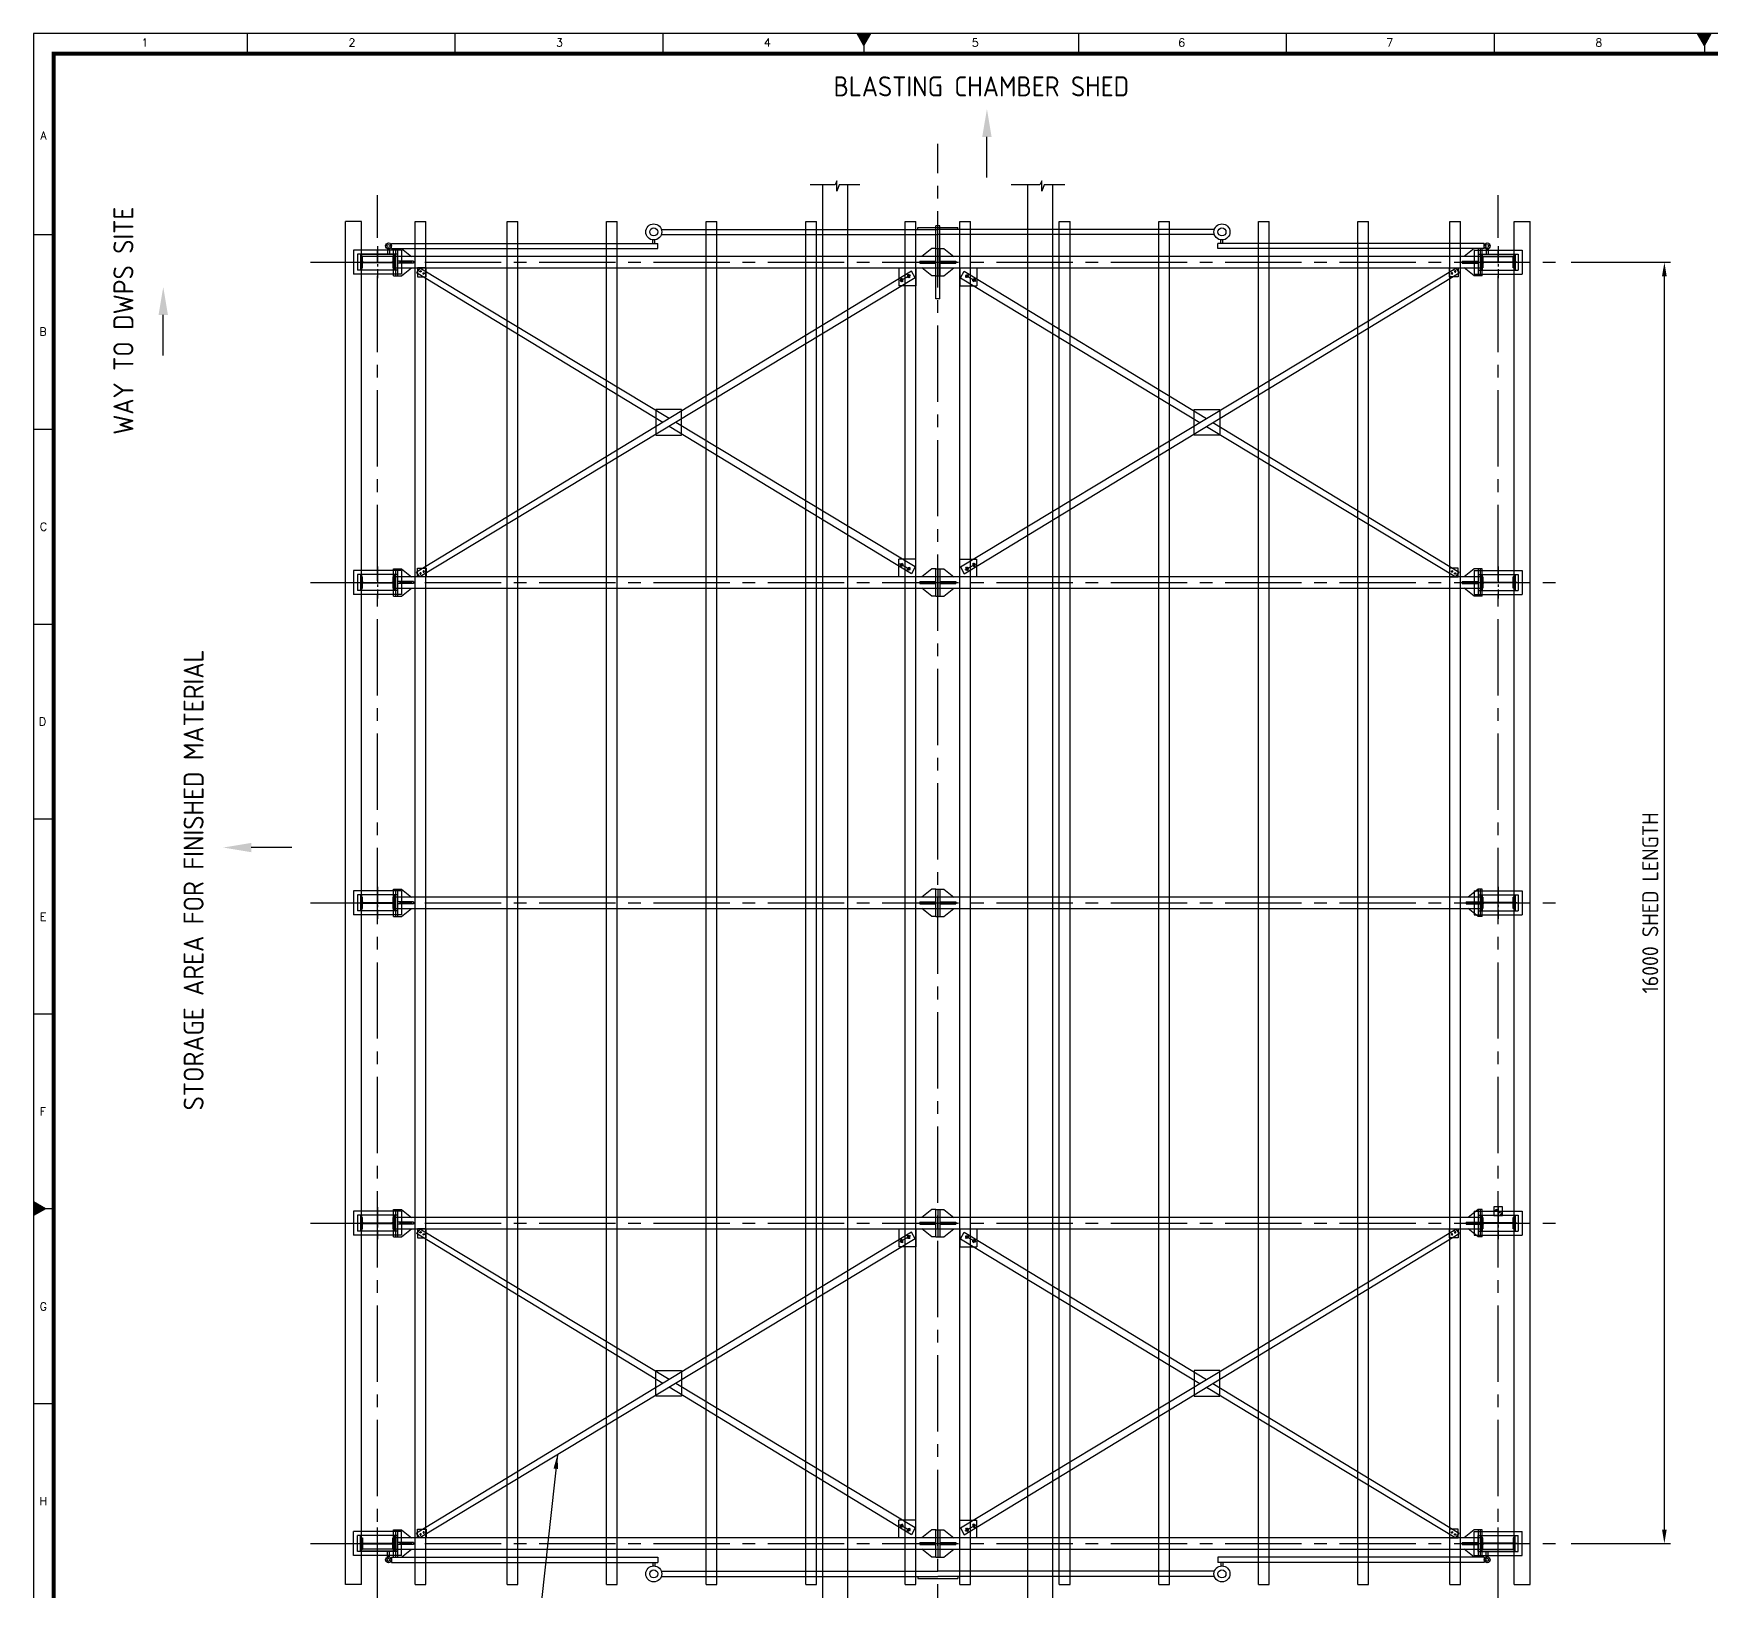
# Model space of a CAD drawing. Header units: millimetres. Extents: x -66 to 3621, y -1 to 3307.
# Drawn here: x 2783.7 to 3202.9, y 2915.2 to 3304.3 of the extents above; entities that cross this region are included whole.
import ezdxf
from ezdxf.enums import TextEntityAlignment as Align

# ---------------------------------------------------------------- set-up
doc = ezdxf.new("R2010")
doc.units = ezdxf.units.MM
doc.linetypes.add('CENTER2', pattern=[28.575, 19.05, -3.175, 3.175, -3.175])
doc.linetypes.add('DASHED2', pattern=[9.525, 6.35, -3.175])
for name, color, linetype in [('BORDER', 6, 'Continuous'), ('MAIN-1', 7, 'Continuous'), ('MAIN-2', 7, 'Continuous')]:
    doc.layers.add(name, color=color, linetype=linetype)
doc.styles.add('ACISOTS', font='isocp.shx')
doc.styles.add('ROMANS', font='romans.shx', dxfattribs={"width": 0.8})
doc.styles.get("Standard").update_dxf_attribs({"font": 'arial.ttf'})
doc.dimstyles.new('ISO-25', dxfattribs={"dimtxt": 4, "dimasz": 3.5, "dimexe": 1.5, "dimexo": 1.5, "dimgap": 1.5, "dimtad": 1, "dimtxsty": 'Standard', "dimcen": 0, "dimadec": 0, "dimazin": 0, "dimtfac": 1, "dimtmove": 0, "dimatfit": 3, "dimfxl": 1, "dimarcsym": 0})

# ---------------------------------------------------------------- blocks, each defined once
blk = doc.blocks.new('A$7E964123B22159')
for p, q in [((0, 432), (142, 432)), ((0, 432), (0, 423)), ((0, 423), (58, 423)), ((84, 423), (142, 423)), ((142, 432), (142, 423)), ((68, 413), (68, 53)), ((74, 413), (74, 53)), ((58, 42), (0, 42)), ((0, 42), (0, 34)), ((142, 34), (0, 34)), ((142, 42), (84, 42)), ((142, 42), (142, 34))]:
    blk.add_line(p, q)
at = {"color": 3, "linetype": 'CENTER2', "ltscale": 0.5}
blk.add_line((71, 465), (71, 0), dxfattribs=at)
at = {"extrusion": (0, 0, -1)}
for centre, start, end in [((-58, 413), 90, 180), ((-84, 53), 270, 0)]:
    blk.add_arc(centre, 10.2, start, end, dxfattribs=at)
for centre, start, end in [((84, 413), 90, 180), ((58, 53), 270, 0)]:
    blk.add_arc(centre, 10.2, start, end)
blk = doc.blocks.new('A$7E96C11A1D26A')
at = {"color": 6}
for p, q in [((60, 35), (0, 35)), ((0, 35), (0, 5)), ((60, 35), (60, 5)), ((60, 5), (0, 5))]:
    blk.add_line(p, q, dxfattribs=at)
for p, q in [((55, 30), (5, 30)), ((5, 30), (5, 10)), ((8.5, 30), (8.5, 10)), ((10.1, 30), (10.1, 10)), ((49.9, 30), (49.9, 10)), ((51.5, 30), (51.5, 10)), ((55, 30), (55, 10)), ((55, 10), (5, 10))]:
    blk.add_line(p, q)
at = {"color": 3, "linetype": 'CENTER2'}
blk.add_line((30, 40), (30, 0), dxfattribs=at)
at = {"xscale": 0.1, "yscale": 0.1, "zscale": 0.1, "rotation": 90}
blk.add_blockref('A$7E964123B22159', (53.3, 12.9), dxfattribs=at)
blk = doc.blocks.new('A$7E966B1D25363')
at = {"layer": 'MAIN-1'}
for p, q in [((0.1, 1.6), (0, 1.5)), ((0, 1.5), (0.1, 1.4)), ((0.2, 1.8), (0.1, 1.8)), ((0.1, 1.8), (0.1, 1.7)), ((0.1, 1.7), (0.1, 1.6)), ((0.1, 1.4), (0.1, 1.3)), ((0.1, 1.3), (0.1, 1.2)), ((0.1, 1.2), (0.2, 1.2)), ((0.3, 2), (0.2, 1.9)), ((0.2, 1.9), (0.2, 1.8)), ((0.2, 1.2), (0.2, 1.1)), ((0.2, 1.1), (0.3, 1)), ((0.4, 2.1), (0.3, 2.1)), ((0.3, 2.1), (0.3, 2)), ((0.3, 1), (0.3, 0.9)), ((0.3, 0.9), (0.4, 0.9)), ((0.5, 2.3), (0.4, 2.2)), ((0.4, 2.2), (0.4, 2.1)), ((0.4, 0.9), (0.4, 0.8)), ((0.4, 0.8), (0.5, 0.7)), ((0.6, 2.5), (0.5, 2.4)), ((0.5, 2.4), (0.5, 2.4)), ((0.5, 2.4), (0.5, 2.3)), ((0.5, 0.7), (0.5, 0.6)), ((0.5, 0.6), (0.5, 0.6)), ((0.5, 0.6), (0.6, 0.5)), ((0.7, 2.7), (0.6, 2.6)), ((0.6, 2.6), (0.6, 2.5)), ((0.6, 0.5), (0.6, 0.4)), ((0.6, 0.4), (0.7, 0.3)), ((0.8, 2.8), (0.7, 2.7)), ((0.7, 2.7), (0.7, 2.7)), ((0.7, 0.3), (0.7, 0.3)), ((0.7, 0.3), (0.8, 0.2)), ((0.9, 3), (0.8, 2.9)), ((0.8, 2.9), (0.8, 2.8)), ((0.8, 0.2), (0.8, 0.1)), ((0.8, 0.1), (0.9, 0)), ((1, 3), (0.9, 3)), ((0.9, 0), (1, 0)), ((1.1, 3), (1, 3)), ((1, 0), (1.1, 0)), ((1.2, 3), (1.1, 3)), ((1.1, 0), (1.2, 0)), ((1.3, 3), (1.2, 3)), ((1.2, 0), (1.3, 0)), ((1.4, 3), (1.3, 3)), ((1.3, 3), (1.3, 3)), ((1.3, 0), (1.3, 0)), ((1.3, 0), (1.4, 0)), ((1.5, 3), (1.4, 3)), ((1.4, 0), (1.5, 0)), ((1.6, 3), (1.5, 3)), ((1.5, 0), (1.6, 0)), ((1.7, 3), (1.6, 3)), ((1.6, 0), (1.7, 0)), ((1.8, 3), (1.7, 3)), ((1.7, 0), (1.8, 0)), ((1.9, 3), (1.8, 3)), ((1.8, 0), (1.9, 0)), ((2, 3), (1.9, 3)), ((1.9, 3), (1.9, 3)), ((1.9, 0), (1.9, 0)), ((1.9, 0), (2, 0)), ((2.1, 3), (2, 3)), ((2, 0), (2.1, 0)), ((2.2, 3), (2.1, 3)), ((2.1, 0), (2.2, 0)), ((2.3, 3), (2.2, 3)), ((2.2, 0), (2.3, 0)), ((2.4, 3), (2.3, 3)), ((2.3, 0), (2.4, 0)), ((2.5, 3), (2.4, 3)), ((2.4, 0), (2.5, 0)), ((2.6, 3), (2.5, 3)), ((2.5, 0), (2.6, 0)), ((2.6, 2.9), (2.6, 3)), ((2.7, 2.8), (2.6, 2.9)), ((2.6, 0.1), (2.7, 0.2)), ((2.6, 0), (2.6, 0.1)), ((2.7, 2.7), (2.7, 2.8)), ((2.8, 2.7), (2.7, 2.7)), ((2.7, 0.2), (2.7, 0.3)), ((2.7, 0.3), (2.8, 0.3)), ((2.8, 2.6), (2.8, 2.7)), ((2.9, 2.5), (2.8, 2.6)), ((2.8, 0.4), (2.9, 0.5)), ((2.8, 0.3), (2.8, 0.4)), ((2.9, 2.4), (2.9, 2.5)), ((3, 2.4), (2.9, 2.4)), ((2.9, 0.5), (2.9, 0.6)), ((2.9, 0.6), (3, 0.6)), ((3, 2.3), (3, 2.4)), ((3.1, 2.2), (3, 2.3)), ((3, 0.7), (3.1, 0.8)), ((3, 0.6), (3, 0.7)), ((3.1, 2.1), (3.1, 2.2)), ((3.2, 2), (3.1, 2.1)), ((3.1, 2.1), (3.1, 2.1)), ((3.1, 0.9), (3.2, 1)), ((3.1, 0.8), (3.1, 0.9)), ((3.1, 0.9), (3.1, 0.9)), ((3.2, 1.9), (3.2, 2)), ((3.3, 1.8), (3.2, 1.9)), ((3.2, 1.1), (3.3, 1.2)), ((3.2, 1), (3.2, 1.1)), ((3.4, 1.7), (3.3, 1.8)), ((3.3, 1.8), (3.3, 1.8)), ((3.3, 1.2), (3.4, 1.3)), ((3.3, 1.2), (3.3, 1.2)), ((3.4, 1.6), (3.4, 1.7)), ((3.5, 1.5), (3.4, 1.6)), ((3.4, 1.4), (3.5, 1.5)), ((3.4, 1.3), (3.4, 1.4))]:
    blk.add_line(p, q, dxfattribs=at)
for radius, start, end in [(1.37, 0, 180), (1.37, 180, 0), (1, 0, 180), (1, 180, 0), (0.865, 0, 180), (0.865, 180, 0)]:
    blk.add_arc((1.7, 1.5), radius, start, end, dxfattribs=at)
at = {"layer": 'MAIN-2'}
for p, q in [((0, 1.5), (0, 1.5)), ((0.9, 3), (0.9, 3)), ((0.9, 0), (0.9, 0)), ((2.6, 3), (2.6, 3)), ((2.6, 0), (2.6, 0)), ((3.5, 1.5), (3.5, 1.5))]:
    blk.add_line(p, q, dxfattribs=at)
for radius, start, end in [(1.37, 0, 180), (1.37, 180, 0), (1, 0, 180), (1, 180, 0)]:
    blk.add_arc((1.7, 1.5), radius, start, end, dxfattribs=at)
blk = doc.blocks.new('*D5909')
at = {"color": 0, "lineweight": -2}
for p, q in [((3167.89, 3247.21), (3192.67, 3247.21)), ((3191.17, 2930.71), (3191.17, 3243.71)), ((3167.89, 2927.21), (3192.67, 2927.21))]:
    blk.add_line(p, q, dxfattribs=at)
at = {"color": 0}
for points in [[(3191.75, 3243.71), (3190.58, 3243.71), (3191.17, 3247.21)], [(3190.58, 2930.71), (3191.75, 2930.71), (3191.17, 2927.21)]]:
    blk.add_solid(points, dxfattribs=at)
at = {"layer": 'Defpoints', "color": 0}
for p in [(3166.39, 3247.21), (3191.17, 3247.21), (3166.39, 2927.21)]:
    blk.add_point(p, dxfattribs=at)
at = {"color": 0, "insert": (3187.64, 3087.21), "char_height": 4, "attachment_point": 5, "rotation": 90, "style": 'ACISOTS'}
blk.add_mtext('16000 SHED LENGTH', dxfattribs=at)
blk = doc.blocks.new('A$7E96D10181D398')
blk.add_line((1.17, 0), (1.17, 10.14))
blk.add_solid([(0, 10.14), (2.33, 10.14), (1.17, 17.14)])
blk = doc.blocks.new('A1B')
at = {"layer": 'BORDER', "color": 1}
for p, q in [((56.44, 585), (56.44, 590)), ((56.44, 585), (56.44, 590)), ((108.38, 585), (108.38, 590)), ((108.38, 585), (108.38, 590)), ((160.31, 585), (160.31, 590)), ((160.31, 585), (160.31, 590)), ((264.19, 585), (264.19, 590)), ((316.12, 585), (316.12, 590)), ((368.06, 585), (368.06, 590)), ((3, 539.83), (8, 539.83)), ((3, 491.17), (8, 491.17)), ((3, 442.5), (8, 442.5)), ((3, 393.84), (8, 393.84)), ((3, 345.17), (8, 345.17)), ((3, 247.84), (8, 247.84))]:
    blk.add_line(p, q, dxfattribs=at)
at = {"layer": 'BORDER'}
for p, q in [((210.5, 587), (208.77, 590)), ((210.5, 590), (210.5, 585)), ((210.5, 587), (212.23, 590)), ((210.5, 588), (210.5, 585)), ((210.5, 588), (210.5, 585)), ((420.5, 587), (418.77, 590)), ((420.5, 590), (420.5, 585)), ((420.5, 587), (422.23, 590)), ((420.5, 588), (420.5, 585)), ((6, 296.5), (3, 298.23)), ((8, 296.5), (3, 296.5)), ((6, 296.5), (3, 294.77))]:
    blk.add_line(p, q, dxfattribs=at)
blk.add_lwpolyline([(837, 3), (837, 590), (3, 590), (3, 3)], close=True, dxfattribs=at)
at = {"layer": 'BORDER', "const_width": 1}
blk.add_lwpolyline([(8, 8), (832, 8), (832, 585), (8, 585)], close=True, dxfattribs=at)
at = {"layer": 'BORDER'}
for points in [[(212.23, 590), (208.77, 590), (210.5, 587)], [(422.23, 590), (418.77, 590), (420.5, 587)], [(3, 298.23), (3, 294.77), (6, 296.5)]]:
    blk.add_solid(points, dxfattribs=at)
at = {"layer": 'BORDER', "color": 1, "style": 'ROMANS'}
for s, p in [('1', (30.81, 586.75)), ('2', (82.56, 586.75)), ('3', (134.41, 586.75)), ('4', (186.37, 586.75)), ('5', (238.32, 586.75)), ('6', (289.89, 586.75)), ('7', (341.88, 586.75)), ('8', (394.13, 586.75)), ('A', (5.48, 563.52)), ('B', (5.35, 514.55)), ('C', (5.49, 465.84)), ('D', (5.25, 417.17)), ('E', (5.39, 368.4)), ('F', (5.34, 319.81)), ('G', (5.44, 271.07)), ('H', (5.43, 222.46))]:
    blk.add_text(s, height=2, dxfattribs=at).set_placement(p, align=Align.CENTER)

msp = doc.modelspace()

# ---------------------------------------------------------------- linework, layer by layer
at = {"linetype": 'CENTER2'}
for p, q in [((3009.62364, 2898.02211), (3009.62364, 3276.76078)), ((2869.62364, 2910.43834), (2869.62364, 3263.97936)), ((3149.62364, 2910.43834), (3149.62364, 3263.97936)), ((2852.85313, 3247.20885), (3166.39415, 3247.20885)), ((2878.60364, 3247.45885), (2874.60364, 3247.45885)), ((2878.60364, 3246.95885), (2874.60364, 3246.95885)), ((3005.12364, 3247.45885), (3009.12364, 3247.45885)), ((3005.12364, 3246.95885), (3009.12364, 3246.95885)), ((3010.12364, 3247.45885), (3014.12364, 3247.45885)), ((3010.12364, 3246.95885), (3014.12364, 3246.95885)), ((3140.64364, 3247.45885), (3144.64364, 3247.45885)), ((3140.64364, 3246.95885), (3144.64364, 3246.95885)), ((2852.85313, 3167.20885), (3166.39415, 3167.20885)), ((2878.60364, 3167.45885), (2874.60364, 3167.45885)), ((2878.60364, 3166.95885), (2874.60364, 3166.95885)), ((3005.12364, 3167.45885), (3009.12364, 3167.45885)), ((3005.12364, 3166.95885), (3009.12364, 3166.95885)), ((3010.12364, 3167.45885), (3014.12364, 3167.45885)), ((3010.12364, 3166.95885), (3014.12364, 3166.95885)), ((3140.64364, 3167.45885), (3144.64364, 3167.45885)), ((3140.64364, 3166.95885), (3144.64364, 3166.95885)), ((2852.85313, 3087.20885), (3166.39415, 3087.20885)), ((2878.60364, 3087.45885), (2874.60364, 3087.45885)), ((2878.60364, 3086.95885), (2874.60364, 3086.95885)), ((3005.12364, 3087.45885), (3009.12364, 3087.45885)), ((3005.12364, 3086.95885), (3009.12364, 3086.95885)), ((3010.12364, 3087.45885), (3014.12364, 3087.45885)), ((3010.12364, 3086.95885), (3014.12364, 3086.95885)), ((3141.64364, 3087.45885), (3145.64364, 3087.45885)), ((3141.64364, 3086.95885), (3145.64364, 3086.95885)), ((2852.85313, 3007.20885), (3166.39415, 3007.20885)), ((2878.60364, 3007.45885), (2874.60364, 3007.45885)), ((2878.60364, 3006.95885), (2874.60364, 3006.95885)), ((3005.12364, 3007.45885), (3009.12364, 3007.45885)), ((3005.12364, 3006.95885), (3009.12364, 3006.95885)), ((3010.12364, 3007.45885), (3014.12364, 3007.45885)), ((3010.12364, 3006.95885), (3014.12364, 3006.95885)), ((3141.64364, 3007.45885), (3145.64364, 3007.45885)), ((3141.64364, 3006.95885), (3145.64364, 3006.95885)), ((2852.85313, 2927.20885), (3166.39415, 2927.20885)), ((2878.60364, 2927.45885), (2874.60364, 2927.45885)), ((2878.60364, 2926.95885), (2874.60364, 2926.95885)), ((3005.12364, 2927.45885), (3009.12364, 2927.45885)), ((3005.12364, 2926.95885), (3009.12364, 2926.95885)), ((3010.12364, 2927.45885), (3014.12364, 2927.45885)), ((3010.12364, 2926.95885), (3014.12364, 2926.95885)), ((3140.64364, 2927.45885), (3144.64364, 2927.45885)), ((3140.64364, 2926.95885), (3144.64364, 2926.95885))]:
    msp.add_line(p, q, dxfattribs=at)
at = {"color": 6}
for p, q in [((2980.92364, 2898.66768), (2980.92364, 3266.51132)), ((2987.12364, 2898.66768), (2987.12364, 3266.51132)), ((3032.12364, 2898.60768), (3032.12364, 3266.51132)), ((3038.32364, 2898.66768), (3038.32364, 3266.51132))]:
    msp.add_line(p, q, dxfattribs=at)
for p, q in [((2861.64364, 2916.98405), (2861.64364, 3257.43365)), ((2865.64364, 3257.43365), (2861.64364, 3257.43365)), ((2865.64364, 2916.98405), (2865.64364, 3257.43365)), ((2878.99778, 2916.98405), (2878.99778, 3257.43365)), ((2878.99778, 3257.43365), (2881.66846, 3257.43365)), ((2881.66846, 2916.98405), (2881.66846, 3257.43365)), ((2901.97305, 2916.98405), (2901.97305, 3257.43365)), ((2901.97305, 3257.43365), (2904.64373, 3257.43365)), ((2904.64373, 2916.98405), (2904.64373, 3257.43365)), ((2926.84922, 2916.98405), (2926.84922, 3257.43365)), ((2926.84922, 3257.43365), (2929.5199, 3257.43365)), ((2929.5199, 2916.98405), (2929.5199, 3257.43365)), ((2940.51616, 3255.43365), (3009.62364, 3255.43365)), ((2940.51616, 3254.14005), (3009.62364, 3254.14005)), ((2951.72546, 2916.98405), (2951.72546, 3257.43365)), ((2951.72546, 3257.43365), (2954.39614, 3257.43365)), ((2954.39614, 2916.98405), (2954.39614, 3257.43365)), ((2976.60155, 2916.98405), (2976.60155, 3257.43365)), ((2976.60155, 3257.43365), (2979.27223, 3257.43365)), ((2979.27223, 2916.98405), (2979.27223, 3257.43365)), ((3001.47772, 2916.98405), (3001.47772, 3257.43365)), ((3001.47772, 3257.43365), (3004.1484, 3257.43365)), ((3004.1484, 2916.98405), (3004.1484, 3257.43365)), ((3004.62364, 3255.93365), (3014.62364, 3255.93365)), ((3004.62364, 3255.43365), (3004.62364, 3255.93365)), ((3009.12364, 3238.11885), (3009.12364, 3256.29885)), ((3010.12364, 3256.29885), (3009.12364, 3256.29885)), ((3078.73111, 3255.43365), (3009.62364, 3255.43365)), ((3078.73111, 3254.14005), (3009.62364, 3254.14005)), ((3010.12364, 3238.11885), (3010.12364, 3256.29885)), ((3014.62364, 3255.43365), (3014.62364, 3255.93365)), ((3015.09887, 2916.98405), (3015.09887, 3257.43365)), ((3015.09887, 3257.43365), (3017.76955, 3257.43365)), ((3017.76955, 2916.98405), (3017.76955, 3257.43365)), ((3039.97504, 2916.98405), (3039.97504, 3257.43365)), ((3039.97504, 3257.43365), (3042.64572, 3257.43365)), ((3042.64572, 2916.98405), (3042.64572, 3257.43365)), ((3064.85113, 2916.98405), (3064.85113, 3257.43365)), ((3064.85113, 3257.43365), (3067.52181, 3257.43365)), ((3067.52181, 2916.98405), (3067.52181, 3257.43365)), ((3089.72737, 2916.98405), (3089.72737, 3257.43365)), ((3089.72737, 3257.43365), (3092.39805, 3257.43365)), ((3092.39805, 2916.98405), (3092.39805, 3257.43365)), ((3114.60354, 2916.98405), (3114.60354, 3257.43365)), ((3114.60354, 3257.43365), (3117.27422, 3257.43365)), ((3117.27422, 2916.98405), (3117.27422, 3257.43365)), ((3137.57881, 2916.98405), (3137.57881, 3257.43365)), ((3137.57881, 3257.43365), (3140.24949, 3257.43365)), ((3140.24949, 2916.98405), (3140.24949, 3257.43365)), ((3153.60364, 2916.98405), (3153.60364, 3257.43365)), ((3153.60364, 3257.43365), (3157.60364, 3257.43365)), ((3157.60364, 2916.98405), (3157.60364, 3257.43365)), ((2872.10364, 3250.53685), (2872.10364, 3249.12685)), ((2872.60364, 3250.53685), (2872.10364, 3250.53685)), ((2872.60364, 3250.53685), (2872.60364, 3249.12685)), ((2873.10364, 3251.93365), (2939.62364, 3251.93365)), ((2873.10364, 3250.64005), (2873.10364, 3251.93365)), ((2873.10364, 3250.64005), (2939.62364, 3250.64005)), ((2873.60364, 3243.79085), (2873.60364, 3250.62685)), ((2873.60364, 3250.62685), (2874.60364, 3250.62685)), ((2874.10364, 3250.62685), (2874.10364, 3243.79085)), ((2874.60364, 3250.62685), (2874.60364, 3243.79085)), ((2874.60364, 3250.62685), (2875.60364, 3250.62685)), ((2875.60364, 3250.62685), (2878.08502, 3248.62685)), ((2938.37364, 3251.93365), (2938.37364, 3252.80253)), ((2938.87364, 3251.93365), (2938.87364, 3252.80253)), ((2939.62364, 3250.64005), (2939.62364, 3251.93365)), ((3008.12364, 3250.62685), (3005.64225, 3248.62685)), ((3009.12364, 3250.62685), (3008.12364, 3250.62685)), ((3009.12364, 3243.79085), (3009.12364, 3250.62685)), ((3009.12364, 3250.62685), (3010.12364, 3250.62685)), ((3009.62364, 3241.01355), (3009.62364, 3253.40415)), ((3009.62364, 3250.62685), (3009.62364, 3243.79085)), ((3010.12364, 3250.62685), (3010.12364, 3243.79085)), ((3010.12364, 3250.62685), (3011.12364, 3250.62685)), ((3011.12364, 3250.62685), (3013.60502, 3248.62685)), ((3079.62364, 3250.64005), (3079.62364, 3251.93365)), ((3146.14364, 3251.93365), (3079.62364, 3251.93365)), ((3146.14364, 3250.64005), (3079.62364, 3250.64005)), ((3080.37364, 3251.93365), (3080.37364, 3252.80253)), ((3080.87364, 3251.93365), (3080.87364, 3252.80253)), ((3143.64364, 3250.62685), (3141.16225, 3248.62685)), ((3144.64364, 3250.62685), (3143.64364, 3250.62685)), ((3145.64364, 3250.62685), (3144.64364, 3250.62685)), ((3144.64364, 3250.62685), (3144.64364, 3243.79085)), ((3145.14364, 3250.62685), (3145.14364, 3243.79085)), ((3145.64364, 3243.79085), (3145.64364, 3250.62685)), ((3146.14364, 3250.64005), (3146.14364, 3251.93365)), ((3146.64364, 3250.53685), (3146.64364, 3249.12685)), ((3146.64364, 3250.53685), (3147.14364, 3250.53685)), ((3147.14364, 3250.53685), (3147.14364, 3249.12685)), ((2873.60364, 3249.12685), (2865.64364, 3249.12685)), ((2873.60364, 3248.62685), (2865.64364, 3248.62685)), ((3145.64364, 3248.62685), (2873.60364, 3248.62685)), ((2873.60364, 3245.79085), (3145.64364, 3245.79085)), ((2875.60364, 3243.79085), (2878.08502, 3245.79085)), ((2878.60364, 3247.45885), (2878.60364, 3246.95885)), ((2880.19261, 3245.759), (2879.35007, 3244.60292)), ((2942.5043, 3208.19055), (2880.19261, 3245.759)), ((2999.90942, 3245.79085), (2999.90942, 3241.35085)), ((3005.12364, 3247.45885), (3005.12364, 3246.95885)), ((3008.12364, 3243.79085), (3005.64225, 3245.79085)), ((3011.12364, 3243.79085), (3013.60502, 3245.79085)), ((3014.12364, 3247.45885), (3014.12364, 3246.95885)), ((3015.25201, 3171.11693), (3139.05466, 3245.759)), ((3019.33785, 3245.79085), (3019.33785, 3241.35085)), ((3139.05466, 3245.759), (3139.8972, 3244.60292)), ((3140.64364, 3247.45885), (3140.64364, 3246.95885)), ((3143.64364, 3243.79085), (3141.16225, 3245.79085)), ((3145.64364, 3249.12685), (3153.60364, 3249.12685)), ((3145.64364, 3248.62685), (3153.60364, 3248.62685)), ((2873.60364, 3243.79085), (2874.60364, 3243.79085)), ((2874.60364, 3243.79085), (2875.60364, 3243.79085)), ((3003.07303, 3244.99524), (2879.35007, 3169.81477)), ((2940.88874, 3207.20885), (2879.35007, 3244.60292)), ((2880.17457, 3244.75903), (2880.54732, 3245.13178)), ((2880.17457, 3244.75903), (2880.54732, 3245.13178)), ((3003.99526, 3243.30076), (2880.19261, 3168.65869)), ((2880.95482, 3244.24629), (2881.32757, 3244.61905)), ((2880.95482, 3244.24629), (2881.32757, 3244.61905)), ((3001.32364, 3241.35085), (2999.90942, 3241.35085)), ((3002.78248, 3244.02459), (3000.12397, 3242.5209)), ((3000.32328, 3243.23926), (3000.84233, 3242.32158)), ((3001.95088, 3244.13781), (3002.69639, 3243.39231)), ((3003.99526, 3243.30076), (3003.07303, 3244.99524)), ((3009.12364, 3243.79085), (3008.12364, 3243.79085)), ((3009.12364, 3243.79085), (3010.12364, 3243.79085)), ((3010.12364, 3243.79085), (3011.12364, 3243.79085)), ((3015.25201, 3243.30076), (3016.17424, 3244.99524)), ((3015.25201, 3243.30076), (3075.1147, 3207.20885)), ((3016.17424, 3244.99524), (3076.74297, 3208.19055)), ((3016.17424, 3169.42245), (3139.8972, 3244.60292)), ((3016.4648, 3244.02459), (3019.1233, 3242.5209)), ((3017.29639, 3244.13781), (3016.55088, 3243.39231)), ((3017.92364, 3241.35085), (3019.33785, 3241.35085)), ((3018.92399, 3243.23926), (3018.40494, 3242.32158)), ((3138.29245, 3244.24629), (3137.9197, 3244.61905)), ((3138.29245, 3244.24629), (3137.9197, 3244.61905)), ((3139.0727, 3244.75903), (3138.69995, 3245.13178)), ((3139.0727, 3244.75903), (3138.69995, 3245.13178)), ((3144.64364, 3243.79085), (3143.64364, 3243.79085)), ((3145.64364, 3243.79085), (3144.64364, 3243.79085)), ((3010.12364, 3238.11885), (3009.12364, 3238.11885)), ((3003.07303, 3169.42245), (2942.5043, 3206.22715)), ((3003.99526, 3171.11693), (2944.13257, 3207.20885)), ((3076.74297, 3206.22715), (3139.05466, 3168.65869)), ((3078.35853, 3207.20885), (3139.8972, 3169.81477)), ((2873.60364, 3163.79085), (2873.60364, 3170.62685)), ((2873.60364, 3170.62685), (2874.60364, 3170.62685)), ((2874.10364, 3170.62685), (2874.10364, 3163.79085)), ((2874.60364, 3170.62685), (2874.60364, 3163.79085)), ((2874.60364, 3170.62685), (2875.60364, 3170.62685)), ((2875.60364, 3170.62685), (2878.08502, 3168.62685)), ((2880.19261, 3168.65869), (2879.35007, 3169.81477)), ((2880.95482, 3170.1714), (2881.32757, 3169.79865)), ((2880.95482, 3170.1714), (2881.32757, 3169.79865)), ((2999.90942, 3168.62685), (2999.90942, 3173.06685)), ((3001.32364, 3173.06685), (2999.90942, 3173.06685)), ((3002.78248, 3170.39311), (3000.12397, 3171.8968)), ((3000.32328, 3171.17843), (3000.84233, 3172.09611)), ((3001.95088, 3170.27988), (3002.69639, 3171.02539)), ((3003.99526, 3171.11693), (3003.07303, 3169.42245)), ((3008.12364, 3170.62685), (3005.64225, 3168.62685)), ((3009.12364, 3170.62685), (3008.12364, 3170.62685)), ((3009.12364, 3163.79085), (3009.12364, 3170.62685)), ((3009.12364, 3170.62685), (3010.12364, 3170.62685)), ((3009.62364, 3170.62685), (3009.62364, 3163.79085)), ((3010.12364, 3170.62685), (3010.12364, 3163.79085)), ((3010.12364, 3170.62685), (3011.12364, 3170.62685)), ((3011.12364, 3170.62685), (3013.60502, 3168.62685)), ((3015.25201, 3171.11693), (3016.17424, 3169.42245)), ((3016.4648, 3170.39311), (3019.1233, 3171.8968)), ((3017.29639, 3170.27988), (3016.55088, 3171.02539)), ((3017.92364, 3173.06685), (3019.33785, 3173.06685)), ((3018.92399, 3171.17843), (3018.40494, 3172.09611)), ((3019.33785, 3168.62685), (3019.33785, 3173.06685)), ((3138.29245, 3170.1714), (3137.9197, 3169.79865)), ((3138.29245, 3170.1714), (3137.9197, 3169.79865)), ((3139.05466, 3168.65869), (3139.8972, 3169.81477)), ((3143.64364, 3170.62685), (3141.16225, 3168.62685)), ((3144.64364, 3170.62685), (3143.64364, 3170.62685)), ((3145.64364, 3170.62685), (3144.64364, 3170.62685)), ((3144.64364, 3170.62685), (3144.64364, 3163.79085)), ((3145.14364, 3170.62685), (3145.14364, 3163.79085)), ((3145.64364, 3163.79085), (3145.64364, 3170.62685)), ((3145.64364, 3168.62685), (2873.60364, 3168.62685)), ((2873.60364, 3165.79085), (3145.64364, 3165.79085)), ((2875.60364, 3163.79085), (2878.08502, 3165.79085)), ((2878.60364, 3167.45885), (2878.60364, 3166.95885)), ((2880.17457, 3169.65867), (2880.54732, 3169.28591)), ((2880.17457, 3169.65867), (2880.54732, 3169.28591)), ((3005.12364, 3167.45885), (3005.12364, 3166.95885)), ((3008.12364, 3163.79085), (3005.64225, 3165.79085)), ((3011.12364, 3163.79085), (3013.60502, 3165.79085)), ((3014.12364, 3167.45885), (3014.12364, 3166.95885)), ((3139.0727, 3169.65867), (3138.69995, 3169.28591)), ((3139.0727, 3169.65867), (3138.69995, 3169.28591)), ((3140.64364, 3167.45885), (3140.64364, 3166.95885)), ((3143.64364, 3163.79085), (3141.16225, 3165.79085)), ((2873.60364, 3163.79085), (2874.60364, 3163.79085)), ((2874.60364, 3163.79085), (2875.60364, 3163.79085)), ((3009.12364, 3163.79085), (3008.12364, 3163.79085)), ((3009.12364, 3163.79085), (3010.12364, 3163.79085)), ((3010.12364, 3163.79085), (3011.12364, 3163.79085)), ((3144.64364, 3163.79085), (3143.64364, 3163.79085)), ((3145.64364, 3163.79085), (3144.64364, 3163.79085)), ((2873.60364, 3083.79085), (2873.60364, 3090.62685)), ((2873.60364, 3090.62685), (2874.60364, 3090.62685)), ((2874.10364, 3090.62685), (2874.10364, 3083.79085)), ((2874.60364, 3090.62685), (2874.60364, 3083.79085)), ((2874.60364, 3090.62685), (2875.60364, 3090.62685)), ((2875.60364, 3090.62685), (2878.08502, 3088.62685)), ((3008.12364, 3090.62685), (3005.64225, 3088.62685)), ((3009.12364, 3090.62685), (3008.12364, 3090.62685)), ((3009.12364, 3083.79085), (3009.12364, 3090.62685)), ((3009.12364, 3090.62685), (3010.12364, 3090.62685)), ((3009.62364, 3090.62685), (3009.62364, 3083.79085)), ((3010.12364, 3090.62685), (3010.12364, 3083.79085)), ((3010.12364, 3090.62685), (3011.12364, 3090.62685)), ((3011.12364, 3090.62685), (3013.60502, 3088.62685)), ((3144.64364, 3090.62685), (3142.16225, 3088.62685)), ((3145.64364, 3090.62685), (3144.64364, 3090.62685)), ((3144.64364, 3090.62685), (3144.64364, 3083.79085)), ((3145.64364, 3090.62685), (3144.64364, 3090.62685)), ((3145.14364, 3090.62685), (3145.14364, 3083.79085)), ((3145.64364, 3083.79085), (3145.64364, 3090.62685)), ((3145.64364, 3088.62685), (2873.60364, 3088.62685)), ((2878.60364, 3087.45885), (2878.60364, 3086.95885)), ((3005.12364, 3087.45885), (3005.12364, 3086.95885)), ((3014.12364, 3087.45885), (3014.12364, 3086.95885)), ((3141.64364, 3087.45885), (3141.64364, 3086.95885)), ((2873.60364, 3085.79085), (3145.64364, 3085.79085)), ((2873.60364, 3083.79085), (2874.60364, 3083.79085)), ((2874.60364, 3083.79085), (2875.60364, 3083.79085)), ((2875.60364, 3083.79085), (2878.08502, 3085.79085)), ((3008.12364, 3083.79085), (3005.64225, 3085.79085)), ((3009.12364, 3083.79085), (3008.12364, 3083.79085)), ((3009.12364, 3083.79085), (3010.12364, 3083.79085)), ((3010.12364, 3083.79085), (3011.12364, 3083.79085)), ((3011.12364, 3083.79085), (3013.60502, 3085.79085)), ((3144.64364, 3083.79085), (3142.16225, 3085.79085)), ((3145.64364, 3083.79085), (3144.64364, 3083.79085)), ((3145.64364, 3083.79085), (3144.64364, 3083.79085)), ((2873.60364, 3003.79085), (2873.60364, 3010.62685)), ((2873.60364, 3010.62685), (2874.60364, 3010.62685)), ((2874.10364, 3010.62685), (2874.10364, 3003.79085)), ((2874.60364, 3010.62685), (2874.60364, 3003.79085)), ((2874.60364, 3010.62685), (2875.60364, 3010.62685)), ((2875.60364, 3010.62685), (2878.08502, 3008.62685)), ((3008.12364, 3010.62685), (3005.64225, 3008.62685)), ((3009.12364, 3010.62685), (3008.12364, 3010.62685)), ((3009.12364, 3003.79085), (3009.12364, 3010.62685)), ((3009.12364, 3010.62685), (3010.12364, 3010.62685)), ((3009.62364, 3010.62685), (3009.62364, 3003.79085)), ((3010.12364, 3010.62685), (3010.12364, 3003.79085)), ((3010.12364, 3010.62685), (3011.12364, 3010.62685)), ((3011.12364, 3010.62685), (3013.60502, 3008.62685)), ((3144.64364, 3010.62685), (3142.16225, 3008.62685)), ((3145.64364, 3010.62685), (3144.64364, 3010.62685)), ((3144.64364, 3010.62685), (3144.64364, 3003.79085)), ((3145.64364, 3010.62685), (3144.64364, 3010.62685)), ((3145.14364, 3010.62685), (3145.14364, 3003.79085)), ((3145.64364, 3003.79085), (3145.64364, 3010.62685)), ((3149.34745, 3010.6734), (3148.9747, 3010.30065)), ((3149.34745, 3010.6734), (3148.9747, 3010.30065)), ((3145.64364, 3008.62685), (2873.60364, 3008.62685)), ((2878.60364, 3007.45885), (2878.60364, 3006.95885)), ((3005.12364, 3007.45885), (3005.12364, 3006.95885)), ((3014.12364, 3007.45885), (3014.12364, 3006.95885)), ((3141.64364, 3007.45885), (3141.64364, 3006.95885)), ((3150.1277, 3010.16067), (3149.75495, 3009.78791)), ((3150.1277, 3010.16067), (3149.75495, 3009.78791)), ((3150.10966, 3009.16069), (3150.69864, 3009.96885)), ((2873.60364, 3005.79085), (3145.64364, 3005.79085)), ((2873.60364, 3003.79085), (2874.60364, 3003.79085)), ((2874.60364, 3003.79085), (2875.60364, 3003.79085)), ((2875.60364, 3003.79085), (2878.08502, 3005.79085)), ((2880.19261, 3005.759), (2879.35007, 3004.60292)), ((3003.07303, 3004.99524), (2879.35007, 2929.81477)), ((2940.88874, 2967.20885), (2879.35007, 3004.60292)), ((2880.17457, 3004.75903), (2880.54732, 3005.13178)), ((2880.17457, 3004.75903), (2880.54732, 3005.13178)), ((2942.5043, 2968.19055), (2880.19261, 3005.759)), ((3003.99526, 3003.30076), (2880.19261, 2928.65869)), ((2880.95482, 3004.24629), (2881.32757, 3004.61905)), ((2880.95482, 3004.24629), (2881.32757, 3004.61905)), ((2999.90942, 3005.79085), (2999.90942, 3001.35085)), ((3002.78248, 3004.02459), (3000.12397, 3002.5209)), ((3000.32328, 3003.23926), (3000.84233, 3002.32158)), ((3001.95088, 3004.13781), (3002.69639, 3003.39231)), ((3003.99526, 3003.30076), (3003.07303, 3004.99524)), ((3008.12364, 3003.79085), (3005.64225, 3005.79085)), ((3009.12364, 3003.79085), (3008.12364, 3003.79085)), ((3009.12364, 3003.79085), (3010.12364, 3003.79085)), ((3010.12364, 3003.79085), (3011.12364, 3003.79085)), ((3011.12364, 3003.79085), (3013.60502, 3005.79085)), ((3015.25201, 2931.11693), (3139.05466, 3005.759)), ((3015.25201, 3003.30076), (3016.17424, 3004.99524)), ((3015.25201, 3003.30076), (3075.1147, 2967.20885)), ((3016.17424, 3004.99524), (3076.74297, 2968.19055)), ((3016.17424, 2929.42245), (3139.8972, 3004.60292)), ((3016.4648, 3004.02459), (3019.1233, 3002.5209)), ((3017.29639, 3004.13781), (3016.55088, 3003.39231)), ((3018.92399, 3003.23926), (3018.40494, 3002.32158)), ((3019.33785, 3005.79085), (3019.33785, 3001.35085)), ((3138.29245, 3004.24629), (3137.9197, 3004.61905)), ((3138.29245, 3004.24629), (3137.9197, 3004.61905)), ((3139.0727, 3004.75903), (3138.69995, 3005.13178)), ((3139.0727, 3004.75903), (3138.69995, 3005.13178)), ((3139.05466, 3005.759), (3139.8972, 3004.60292)), ((3144.64364, 3003.79085), (3142.16225, 3005.79085)), ((3145.64364, 3003.79085), (3144.64364, 3003.79085)), ((3145.64364, 3003.79085), (3144.64364, 3003.79085)), ((3001.32364, 3001.35085), (2999.90942, 3001.35085)), ((3017.92364, 3001.35085), (3019.33785, 3001.35085)), ((3003.07303, 2929.42245), (2942.5043, 2966.22715)), ((3003.99526, 2931.11693), (2944.13257, 2967.20885)), ((3076.74297, 2966.22715), (3139.05466, 2928.65869)), ((3078.35853, 2967.20885), (3139.8972, 2929.81477)), ((2999.90942, 2928.62685), (2999.90942, 2933.06685)), ((3001.32364, 2933.06685), (2999.90942, 2933.06685)), ((3002.78248, 2930.39311), (3000.12397, 2931.8968)), ((3000.32328, 2931.17843), (3000.84233, 2932.09611)), ((3001.95088, 2930.27988), (3002.69639, 2931.02539)), ((3003.99526, 2931.11693), (3003.07303, 2929.42245)), ((3015.25201, 2931.11693), (3016.17424, 2929.42245)), ((3016.4648, 2930.39311), (3019.1233, 2931.8968)), ((3017.29639, 2930.27988), (3016.55088, 2931.02539)), ((3017.92364, 2933.06685), (3019.33785, 2933.06685)), ((3018.92399, 2931.17843), (3018.40494, 2932.09611)), ((3019.33785, 2928.62685), (3019.33785, 2933.06685)), ((2873.60364, 2923.79085), (2873.60364, 2930.62685)), ((2873.60364, 2930.62685), (2874.60364, 2930.62685)), ((3145.64364, 2928.62685), (2873.60364, 2928.62685)), ((2874.10364, 2930.62685), (2874.10364, 2923.79085)), ((2874.60364, 2930.62685), (2874.60364, 2923.79085)), ((2874.60364, 2930.62685), (2875.60364, 2930.62685)), ((2875.60364, 2930.62685), (2878.08502, 2928.62685)), ((2878.60364, 2927.45885), (2878.60364, 2926.95885)), ((2880.19261, 2928.65869), (2879.35007, 2929.81477)), ((2880.17457, 2929.65867), (2880.54732, 2929.28591)), ((2880.17457, 2929.65867), (2880.54732, 2929.28591)), ((2880.95482, 2930.1714), (2881.32757, 2929.79865)), ((2880.95482, 2930.1714), (2881.32757, 2929.79865)), ((3005.12364, 2927.45885), (3005.12364, 2926.95885)), ((3008.12364, 2930.62685), (3005.64225, 2928.62685)), ((3009.12364, 2930.62685), (3008.12364, 2930.62685)), ((3009.12364, 2923.79085), (3009.12364, 2930.62685)), ((3009.12364, 2930.62685), (3010.12364, 2930.62685)), ((3009.12364, 2923.79085), (3009.12364, 2930.62685)), ((3009.12364, 2930.62685), (3010.12364, 2930.62685)), ((3009.62364, 2930.62685), (3009.62364, 2923.79085)), ((3009.62364, 2930.62685), (3009.62364, 2923.79085)), ((3010.12364, 2930.62685), (3010.12364, 2923.79085)), ((3010.12364, 2930.62685), (3010.12364, 2923.79085)), ((3010.12364, 2930.62685), (3011.12364, 2930.62685)), ((3011.12364, 2930.62685), (3013.60502, 2928.62685)), ((3014.12364, 2927.45885), (3014.12364, 2926.95885)), ((3138.29245, 2930.1714), (3137.9197, 2929.79865)), ((3138.29245, 2930.1714), (3137.9197, 2929.79865)), ((3139.0727, 2929.65867), (3138.69995, 2929.28591)), ((3139.0727, 2929.65867), (3138.69995, 2929.28591)), ((3139.05466, 2928.65869), (3139.8972, 2929.81477)), ((3140.64364, 2927.45885), (3140.64364, 2926.95885)), ((3143.64364, 2930.62685), (3141.16225, 2928.62685)), ((3144.64364, 2930.62685), (3143.64364, 2930.62685)), ((3145.64364, 2930.62685), (3144.64364, 2930.62685)), ((3144.64364, 2930.62685), (3144.64364, 2923.79085)), ((3145.14364, 2930.62685), (3145.14364, 2923.79085)), ((3145.64364, 2923.79085), (3145.64364, 2930.62685)), ((2873.60364, 2925.79085), (2865.64364, 2925.79085)), ((2873.60364, 2925.29085), (2865.64364, 2925.29085)), ((2872.10364, 2923.88085), (2872.10364, 2925.29085)), ((2872.60364, 2923.88085), (2872.10364, 2923.88085)), ((2872.60364, 2923.88085), (2872.60364, 2925.29085)), ((2873.10364, 2923.77765), (2939.62364, 2923.77765)), ((2873.10364, 2923.77765), (2873.10364, 2922.48405)), ((2873.10364, 2922.48405), (2939.62364, 2922.48405)), ((2873.60364, 2925.79085), (3145.64364, 2925.79085)), ((2873.60364, 2923.79085), (2874.60364, 2923.79085)), ((2874.60364, 2923.79085), (2875.60364, 2923.79085)), ((2875.60364, 2923.79085), (2878.08502, 2925.79085)), ((2938.37364, 2922.48405), (2938.37364, 2921.61516)), ((2938.87364, 2922.48405), (2938.87364, 2921.61516)), ((2939.62364, 2923.77765), (2939.62364, 2922.48405)), ((3008.12364, 2923.79085), (3005.64225, 2925.79085)), ((3009.12364, 2923.79085), (3008.12364, 2923.79085)), ((3009.12364, 2923.79085), (3010.12364, 2923.79085)), ((3009.12364, 2923.79085), (3010.12364, 2923.79085)), ((3010.12364, 2923.79085), (3011.12364, 2923.79085)), ((3011.12364, 2923.79085), (3013.60502, 2925.79085)), ((3079.62364, 2923.77765), (3079.62364, 2922.48405)), ((3146.14364, 2923.77765), (3079.62364, 2923.77765)), ((3146.14364, 2922.48405), (3079.62364, 2922.48405)), ((3080.37364, 2922.48405), (3080.37364, 2921.61516)), ((3080.87364, 2922.48405), (3080.87364, 2921.61516)), ((3143.64364, 2923.79085), (3141.16225, 2925.79085)), ((3144.64364, 2923.79085), (3143.64364, 2923.79085)), ((3145.64364, 2923.79085), (3144.64364, 2923.79085)), ((3145.64364, 2925.79085), (3153.60364, 2925.79085)), ((3145.64364, 2925.29085), (3153.60364, 2925.29085)), ((3146.14364, 2923.77765), (3146.14364, 2922.48405)), ((3146.64364, 2923.88085), (3146.64364, 2925.29085)), ((3146.64364, 2923.88085), (3147.14364, 2923.88085)), ((3147.14364, 2923.88085), (3147.14364, 2925.29085)), ((2940.51616, 2920.27765), (3009.62364, 2920.27765)), ((2940.51616, 2918.98405), (3009.62364, 2918.98405)), ((3004.62364, 2918.98405), (3004.62364, 2918.48405)), ((3004.62364, 2918.48405), (3014.62364, 2918.48405)), ((3078.73111, 2920.27765), (3009.62364, 2920.27765)), ((3078.73111, 2918.98405), (3009.62364, 2918.98405)), ((3014.62364, 2918.98405), (3014.62364, 2918.48405)), ((2865.64364, 2916.98405), (2861.64364, 2916.98405)), ((2878.99778, 2916.98405), (2881.66846, 2916.98405)), ((2901.97305, 2916.98405), (2904.64373, 2916.98405)), ((2926.84922, 2916.98405), (2929.5199, 2916.98405)), ((2951.72546, 2916.98405), (2954.39614, 2916.98405)), ((2976.60155, 2916.98405), (2979.27223, 2916.98405)), ((3001.47772, 2916.98405), (3004.1484, 2916.98405)), ((3015.09887, 2916.98405), (3017.76955, 2916.98405)), ((3039.97504, 2916.98405), (3042.64572, 2916.98405)), ((3064.85113, 2916.98405), (3067.52181, 2916.98405)), ((3089.72737, 2916.98405), (3092.39805, 2916.98405)), ((3114.60354, 2916.98405), (3117.27422, 2916.98405)), ((3137.57881, 2916.98405), (3140.24949, 2916.98405)), ((3153.60364, 2916.98405), (3157.60364, 2916.98405))]:
    msp.add_line(p, q)
for points in [[(2990.12612, 3266.57132), (2984.98671, 3266.57132), (2984.39994, 3264.9577), (2984.39994, 3267.56884), (2983.92612, 3266.57132), (2977.7413, 3266.57132)], [(3041.32612, 3266.57132), (3036.18671, 3266.57132), (3035.59994, 3264.9577), (3035.59994, 3267.56884), (3035.12612, 3266.57132), (3027.90671, 3266.57132)], [(3004.12364, 3245.75085), (3004.12364, 3241.35085), (3000.90942, 3241.35085)], [(3015.12364, 3245.75085), (3015.12364, 3241.35085), (3018.33785, 3241.35085)], [(3004.12364, 3168.66685), (3004.12364, 3173.06685), (3000.90942, 3173.06685)], [(3015.12364, 3168.66685), (3015.12364, 3173.06685), (3018.33785, 3173.06685)], [(3004.12364, 3005.75085), (3004.12364, 3001.35085), (3000.90942, 3001.35085)], [(3015.12364, 3005.75085), (3015.12364, 3001.35085), (3018.33785, 3001.35085)], [(3004.12364, 2928.66685), (3004.12364, 2933.06685), (3000.90942, 2933.06685)], [(3015.12364, 2928.66685), (3015.12364, 2933.06685), (3018.33785, 2933.06685)]]:
    msp.add_lwpolyline(points)
for points in [[(2879.60364, 3243.59085), (2881.75364, 3243.59085), (2881.75364, 3245.79085), (2879.60364, 3245.79085)], [(3139.64364, 3243.59085), (3137.49364, 3243.59085), (3137.49364, 3245.79085), (3139.64364, 3245.79085)], [(2945.54817, 3204.00885), (2945.54817, 3210.40885), (2939.14817, 3210.40885), (2939.14817, 3204.00885)], [(3073.6991, 3204.00885), (3073.6991, 3210.40885), (3080.0991, 3210.40885), (3080.0991, 3204.00885)], [(2879.60364, 3170.82685), (2881.75364, 3170.82685), (2881.75364, 3168.62685), (2879.60364, 3168.62685)], [(3139.64364, 3170.82685), (3137.49364, 3170.82685), (3137.49364, 3168.62685), (3139.64364, 3168.62685)], [(2879.60364, 3003.59085), (2881.75364, 3003.59085), (2881.75364, 3005.79085), (2879.60364, 3005.79085)], [(3139.64364, 3003.59085), (3137.49364, 3003.59085), (3137.49364, 3005.79085), (3139.64364, 3005.79085)], [(2945.54817, 2970.40885), (2945.54817, 2964.00885), (2939.14817, 2964.00885), (2939.14817, 2970.40885)], [(3073.6991, 2970.40885), (3073.6991, 2964.00885), (3080.0991, 2964.00885), (3080.0991, 2970.40885)], [(2879.60364, 2930.82685), (2881.75364, 2930.82685), (2881.75364, 2928.62685), (2879.60364, 2928.62685)], [(3139.64364, 2930.82685), (3137.49364, 2930.82685), (3137.49364, 2928.62685), (3139.64364, 2928.62685)]]:
    msp.add_lwpolyline(points, close=True)
at = {"color": 2, "linetype": 'DASHED2'}
msp.add_lwpolyline([(3150.69864, 3011.32885), (3148.54864, 3011.32885), (3148.54864, 3009.12885), (3150.69864, 3009.12885)], close=True, dxfattribs=at)
for centre, radius in [((2938.62364, 3254.78685), 2), ((2938.62364, 3254.78685), 1), ((3080.62364, 3254.78685), 2), ((3080.62364, 3254.78685), 1), ((2872.35364, 3251.28685), 0.75), ((2872.35364, 3251.28685), 0.4), ((3146.89364, 3251.28685), 0.75), ((3146.89364, 3251.28685), 0.4), ((2872.35364, 2923.13085), 0.75), ((2872.35364, 2923.13085), 0.4), ((3146.89364, 2923.13085), 0.75), ((3146.89364, 2923.13085), 0.4), ((2938.62364, 2919.63085), 2), ((2938.62364, 2919.63085), 1), ((3080.62364, 2919.63085), 2), ((3080.62364, 2919.63085), 1)]:
    msp.add_circle(centre, radius)

# ---------------------------------------------------------------- block references
for name, p in [('A1B', (2780.65573, 2714.33669)), ('A$7E96D10181D398', (3020.72097, 3268.39412)), ('A$7E96D10181D398', (2814.89821, 3223.92578))]:
    msp.add_blockref(name, p)
for name, p, xscale, yscale, zscale, rotation in [('A$7E96C11A1D26A', (2863.62364, 3243.2126), 0.2, 0.2, 0.2, 360), ('A$7E966B1D25363', (2880.37735, 3244.71686), -0.1, 0.1, 0.1, 315), ('A$7E966B1D25363', (2880.37735, 3244.71686), -0.1, 0.1, 0.1, 315), ('A$7E966B1D25363', (2881.1576, 3244.20413), -0.1, 0.1, 0.1, 315), ('A$7E966B1D25363', (2881.1576, 3244.20413), -0.1, 0.1, 0.1, 315), ('A$7E966B1D25363', (3000.73663, 3243.21209), 0.2, 0.2, 0.2, 209.4931461374428), ('A$7E966B1D25363', (3002.35645, 3244.22214), 0.2000000000000001, 0.2, 0.2, 225), ('A$7E966B1D25363', (3016.89082, 3244.22214), -0.2, 0.2, 0.2, 134.9999999999999), ('A$7E966B1D25363', (3018.51064, 3243.21209), -0.2, 0.2, 0.2, 150.5068538625571), ('A$7E966B1D25363', (3138.08967, 3244.20413), 0.1, 0.1, 0.1, 44.99999999999999), ('A$7E966B1D25363', (3138.08967, 3244.20413), 0.1, 0.1, 0.1, 44.99999999999999), ('A$7E966B1D25363', (3138.86992, 3244.71686), 0.1, 0.1, 0.1, 44.99999999999999), ('A$7E966B1D25363', (3138.86992, 3244.71686), 0.1, 0.1, 0.1, 44.99999999999999), ('A$7E96C11A1D26A', (2863.62364, 3163.2126), 0.2, 0.2, 0.2, 360), ('A$7E966B1D25363', (2881.1576, 3170.21356), 0.1, 0.1, 0.1, 225), ('A$7E966B1D25363', (2881.1576, 3170.21356), 0.1, 0.1, 0.1, 225), ('A$7E966B1D25363', (3000.73663, 3171.2056), -0.2, 0.2, 0.2, 330.5068538625572), ('A$7E966B1D25363', (3002.35645, 3170.19555), -0.2, 0.2, 0.2, 315), ('A$7E966B1D25363', (3016.89082, 3170.19555), 0.2, 0.2, 0.2, 44.99999999999999), ('A$7E966B1D25363', (3018.51064, 3171.2056), 0.2, 0.2, 0.2, 29.49314613744284), ('A$7E966B1D25363', (3138.08967, 3170.21356), -0.1, 0.1, 0.1, 135), ('A$7E966B1D25363', (3138.08967, 3170.21356), -0.1, 0.1, 0.1, 135), ('A$7E966B1D25363', (2880.37735, 3169.70083), 0.1, 0.1, 0.1, 225), ('A$7E966B1D25363', (2880.37735, 3169.70083), 0.1, 0.1, 0.1, 225), ('A$7E966B1D25363', (3138.86992, 3169.70083), -0.1, 0.1, 0.1, 135), ('A$7E966B1D25363', (3138.86992, 3169.70083), -0.1, 0.1, 0.1, 135), ('A$7E96C11A1D26A', (2863.62364, 3083.2126), 0.2, 0.2, 0.2, 360), ('A$7E96C11A1D26A', (2863.62364, 3003.2126), 0.2, 0.2, 0.2, 360), ('A$7E966B1D25363', (3149.14467, 3010.71556), -0.1, 0.1, 0.1, 135), ('A$7E966B1D25363', (3149.14467, 3010.71556), -0.1, 0.1, 0.1, 135), ('A$7E966B1D25363', (3149.92492, 3010.20283), -0.1, 0.1, 0.1, 135), ('A$7E966B1D25363', (3149.92492, 3010.20283), -0.1, 0.1, 0.1, 135), ('A$7E966B1D25363', (2880.37735, 3004.71686), -0.1, 0.1, 0.1, 315), ('A$7E966B1D25363', (2880.37735, 3004.71686), -0.1, 0.1, 0.1, 315), ('A$7E966B1D25363', (2881.1576, 3004.20413), -0.1, 0.1, 0.1, 315), ('A$7E966B1D25363', (2881.1576, 3004.20413), -0.1, 0.1, 0.1, 315), ('A$7E966B1D25363', (3000.73663, 3003.21209), 0.2, 0.2, 0.2, 209.4931461374428), ('A$7E966B1D25363', (3002.35645, 3004.22214), 0.2, 0.2, 0.2, 225), ('A$7E966B1D25363', (3016.89082, 3004.22214), -0.2, 0.2, 0.2, 134.9999999999999), ('A$7E966B1D25363', (3018.51064, 3003.21209), -0.2, 0.2, 0.2, 150.5068538625571), ('A$7E966B1D25363', (3138.08967, 3004.20413), 0.1000000000000001, 0.1, 0.1, 44.99999999999999), ('A$7E966B1D25363', (3138.08967, 3004.20413), 0.1000000000000001, 0.1, 0.1, 44.99999999999999), ('A$7E966B1D25363', (3138.86992, 3004.71686), 0.1000000000000001, 0.1, 0.1, 44.99999999999999), ('A$7E966B1D25363', (3138.86992, 3004.71686), 0.1000000000000001, 0.1, 0.1, 44.99999999999999), ('A$7E96C11A1D26A', (2863.62364, 2931.2051), -0.2, 0.2, 0.2, 180), ('A$7E966B1D25363', (3000.73663, 2931.2056), -0.2, 0.2, 0.2, 330.5068538625572), ('A$7E966B1D25363', (3002.35645, 2930.19555), -0.2, 0.2, 0.2, 315), ('A$7E966B1D25363', (3016.89082, 2930.19555), 0.2, 0.2, 0.2, 44.99999999999999), ('A$7E966B1D25363', (3018.51064, 2931.2056), 0.2, 0.2, 0.2, 29.49314613744279), ('A$7E96C11A1D26A', (3155.62364, 2931.2051), 0.2, 0.2, 0.2, 180), ('A$7E966B1D25363', (2880.37735, 2929.70083), 0.1, 0.1, 0.1, 225), ('A$7E966B1D25363', (2880.37735, 2929.70083), 0.1, 0.1, 0.1, 225), ('A$7E966B1D25363', (2881.1576, 2930.21356), 0.1, 0.1, 0.1, 225), ('A$7E966B1D25363', (2881.1576, 2930.21356), 0.1, 0.1, 0.1, 225), ('A$7E966B1D25363', (3138.08967, 2930.21356), -0.1, 0.1, 0.1, 135), ('A$7E966B1D25363', (3138.08967, 2930.21356), -0.1, 0.1, 0.1, 135), ('A$7E966B1D25363', (3138.86992, 2929.70083), -0.1, 0.1, 0.1, 135), ('A$7E966B1D25363', (3138.86992, 2929.70083), -0.1, 0.1, 0.1, 135)]:
    msp.add_blockref(name, p, dxfattribs=dict(xscale=xscale, yscale=yscale, zscale=zscale, rotation=rotation))
at = {"xscale": -0.2, "yscale": 0.2, "zscale": 0.2}
for p in [(3155.62364, 3243.2126), (3155.62364, 3163.2126), (3155.62364, 3083.2126), (3155.62364, 3003.2126)]:
    msp.add_blockref('A$7E96C11A1D26A', p, dxfattribs=at)
at = {"rotation": 89.99999999999999}
msp.add_blockref('A$7E96D10181D398', (2848.2105, 3099.87283), dxfattribs=at)

# ---------------------------------------------------------------- texts
at = {"insert": (2983.56698, 3293.65277), "char_height": 5, "attachment_point": 1, "style": 'ACISOTS'}
msp.add_mtext('BLASTING CHAMBER SHED', dxfattribs=at)
at = {"char_height": 5, "attachment_point": 1, "rotation": 90, "style": 'ACISOTS'}
for s, insert in [('WAY TO DWPS SITE', (2803.60777, 3204.14077)), ('STORAGE AREA FOR FINISHED MATERIAL', (2821.14704, 3035.38942))]:
    msp.add_mtext(s, dxfattribs=dict(at, insert=insert))

# ---------------------------------------------------------------- dimensions: what is measured, and where the dimension line sits
dim = msp.add_linear_dim(base=(3191.16583, 3247.20885), p1=(3166.39415, 2927.20885), p2=(3166.39415, 3247.20885), angle=90, text='<> SHED LENGTH', dimstyle='ISO-25', override={"dimtxt": 4, "dimlfac": 50, "dimtxsty": 'ACISOTS'})
dim.commit()
dim.dimension.update_dxf_attribs({"geometry": '*D5909', "text_midpoint": (3187.63802, 3087.20885)})

# ---------------------------------------------------------------- leaders
msp.add_leader([(2914.54874, 2949.37241), (2909.36667, 2901.67199), (2880.91382, 2901.67199)], dimstyle='ISO-25', override={"dimgap": 1.5, "dimtad": 0})

doc.saveas('drawing.dxf')
